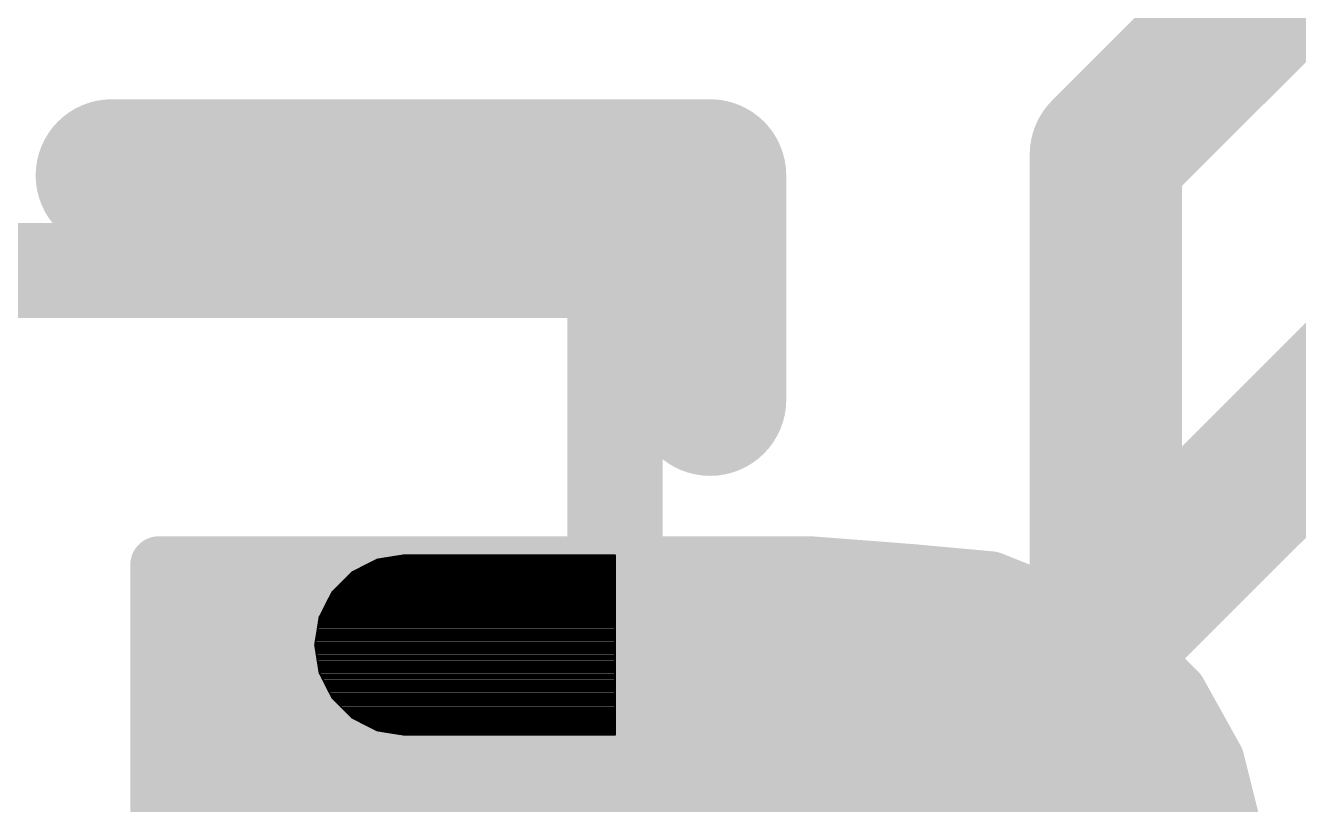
# Model space of a CAD drawing. Extents: x -37 to 70, y -23 to 28.
# Drawn here: x 6.814 to 8.512, y 15.007 to 16.047 of the extents above; entities that cross this region are included whole.
import ezdxf

# ---------------------------------------------------------------- set-up
doc = ezdxf.new("R2010")
doc.units = 0
for name, color, linetype in [('1', 12, 'CONTINUOUS'), ('16', 132, 'CONTINUOUS'), ('21', 41, 'CONTINUOUS'), ('22', 40, 'CONTINUOUS'), ('51', 53, 'CONTINUOUS')]:
    doc.layers.add(name, color=color, linetype=linetype)

# ---------------------------------------------------------------- blocks, each defined once
blk = doc.blocks.new('RECT')
blk.add_solid([(-0.5, -0.5), (0.5, -0.5), (-0.5, 0.5), (0.5, 0.5)])

msp = doc.modelspace()

# ---------------------------------------------------------------- linework, layer by layer
at = {"layer": '1', "const_width": 0.2032}
for points in [[(8.235, 15.22), (8.636, 15.621)], [(7.65, 15.22), (8.235, 15.22)]]:
    msp.add_lwpolyline(points, dxfattribs=at)
at = {"layer": '1', "const_width": 0.1016}
for points in [[(7.65, 15.2708, 1), (7.65, 15.1692)], [(8.235, 15.1692, 1), (8.235, 15.2708)], [(8.1991, 15.2559, 1), (8.2709, 15.1841)]]:
    msp.add_lwpolyline(points, format="xyb", dxfattribs=at)
at = {"layer": '16', "const_width": 0.2032}
for points in [[(8.255, 15.875), (11.43, 19.05)], [(8.255, 14.605), (8.255, 15.875)]]:
    msp.add_lwpolyline(points, dxfattribs=at)
at = {"layer": '16', "const_width": 0.1016}
for points in [[(8.3058, 15.875, 1), (8.2042, 15.875)], [(8.2191, 15.9109, 1), (8.2909, 15.8391)]]:
    msp.add_lwpolyline(points, format="xyb", dxfattribs=at)
at = {"layer": '21', "const_width": 0.2032}
for points in [[(7.727, 15.847), (6.9288, 15.847)], [(7.727, 15.5474), (7.727, 15.847)]]:
    msp.add_lwpolyline(points, dxfattribs=at)
at = {"layer": '21', "const_width": 0.1016}
for points in [[(6.9288, 15.8978, 1), (6.9288, 15.7962)], [(7.7778, 15.847, 1), (7.6762, 15.847)], [(7.727, 15.7962, 1), (7.727, 15.8978)], [(7.6762, 15.5474, 1), (7.7778, 15.5474)]]:
    msp.add_lwpolyline(points, format="xyb", dxfattribs=at)
at = {"layer": '22', "const_width": 0.0762}
for points in [[(7.8615, 15.327), (6.9915, 15.327)], [(6.9915, 15.327), (6.9915, 14.937)], [(6.9915, 15.3162), (8.0003, 15.3162)], [(7.9915, 15.317), (7.8615, 15.327)], [(8.1015, 15.307), (7.9915, 15.317)], [(8.2015, 15.267), (8.1015, 15.307)], [(8.2915, 15.217), (8.2015, 15.267)], [(6.9915, 15.24), (8.2501, 15.24)], [(8.3515, 15.157), (8.2915, 15.217)], [(6.9915, 15.1638), (8.3447, 15.1638)], [(8.4015, 15.067), (8.3515, 15.157)], [(6.9915, 15.0876), (8.3901, 15.0876)], [(8.4315, 14.947), (8.4015, 15.067)], [(6.9915, 15.0114), (8.4154, 15.0114)]]:
    msp.add_lwpolyline(points, dxfattribs=at)
at = {"layer": '22', "const_width": 0.0381}
for points in [[(6.9915, 15.346, 1), (6.9915, 15.3079)], [(6.9915, 15.3353, 1), (6.9915, 15.2972)], [(7.0106, 15.327, 1), (6.9725, 15.327)], [(7.863, 15.346, 1), (7.86, 15.308)], [(7.8615, 15.3079, 1), (7.8615, 15.346)], [(7.9932, 15.336, 1), (7.9898, 15.298)], [(7.99, 15.298, 1), (7.993, 15.336)], [(8.0003, 15.2972, 1), (8.0003, 15.3353)], [(8.1086, 15.3247, 1), (8.0944, 15.2893)], [(8.0998, 15.288, 1), (8.1032, 15.326)], [(8.2108, 15.2837, 1), (8.1922, 15.2503)], [(8.1944, 15.2493, 1), (8.2086, 15.2847)], [(6.9915, 15.2591, 1), (6.9915, 15.221)], [(8.2501, 15.221, 1), (8.2501, 15.2591)], [(8.305, 15.2305, 1), (8.278, 15.2035)], [(8.2822, 15.2003, 1), (8.3008, 15.2337)], [(6.9915, 15.1829, 1), (6.9915, 15.1448)], [(8.3447, 15.1448, 1), (8.3447, 15.1829)], [(8.3682, 15.1663, 1), (8.3348, 15.1477)], [(8.338, 15.1435, 1), (8.365, 15.1705)], [(6.9915, 15.1067, 1), (6.9915, 15.0686)], [(8.3901, 15.0686, 1), (8.3901, 15.1067)], [(8.42, 15.0716, 1), (8.383, 15.0624)], [(8.3848, 15.0577, 1), (8.4182, 15.0763)], [(6.9915, 15.0305, 1), (6.9915, 14.9924)], [(8.4154, 14.9924, 1), (8.4154, 15.0305)]]:
    msp.add_lwpolyline(points, format="xyb", dxfattribs=at)
at = {"layer": '51'}
for points, const_width in [([(7.6, 15.72), (5.1, 15.72)], 0.127), ([(7.6, 12.22), (7.6, 15.72)], 0.127), ([(7.2829, 15.3341), (7.32, 15.34)], 0.0025), ([(7.3058, 15.3378), (7.6, 15.3378)], 0.0025), ([(7.32, 15.34), (7.6, 15.34)], 0.0025), ([(7.6, 15.34), (7.6, 15.1)], 0.0025), ([(7.2495, 15.3171), (7.2829, 15.3341)], 0.0025), ([(7.2551, 15.32), (7.6, 15.32)], 0.0025), ([(7.2601, 15.3225), (7.6, 15.3225)], 0.0025), ([(7.2651, 15.3251), (7.6, 15.3251)], 0.0025), ([(7.2701, 15.3276), (7.6, 15.3276)], 0.0025), ([(7.2751, 15.3301), (7.6, 15.3301)], 0.0025), ([(7.2801, 15.3327), (7.6, 15.3327)], 0.0025), ([(7.2898, 15.3352), (7.6, 15.3352)], 0.0025), ([(7.2229, 15.2905), (7.2495, 15.3171)], 0.0025), ([(7.2346, 15.3022), (7.6, 15.3022)], 0.0025), ([(7.2371, 15.3047), (7.6, 15.3047)], 0.0025), ([(7.2397, 15.3073), (7.6, 15.3073)], 0.0025), ([(7.2422, 15.3098), (7.6, 15.3098)], 0.0025), ([(7.2447, 15.3123), (7.6, 15.3123)], 0.0025), ([(7.2473, 15.3149), (7.6, 15.3149)], 0.0025), ([(7.2501, 15.3174), (7.6, 15.3174)], 0.0025), ([(7.2059, 15.2571), (7.2229, 15.2905)], 0.0025), ([(7.2211, 15.2869), (7.6, 15.2869)], 0.0025), ([(7.2224, 15.2895), (7.6, 15.2895)], 0.0025), ([(7.2244, 15.292), (7.6, 15.292)], 0.0025), ([(7.2269, 15.2946), (7.6, 15.2946)], 0.0025), ([(7.2295, 15.2971), (7.6, 15.2971)], 0.0025), ([(7.232, 15.2996), (7.6, 15.2996)], 0.0025), ([(7.212, 15.2692), (7.6, 15.2692)], 0.0025), ([(7.2133, 15.2717), (7.6, 15.2717)], 0.0025), ([(7.2146, 15.2742), (7.6, 15.2742)], 0.0025), ([(7.2159, 15.2768), (7.6, 15.2768)], 0.0025), ([(7.2172, 15.2793), (7.6, 15.2793)], 0.0025), ([(7.2185, 15.2819), (7.6, 15.2819)], 0.0025), ([(7.2198, 15.2844), (7.6, 15.2844)], 0.0025), ([(7.2, 15.22), (7.2059, 15.2571)], 0.0025), ([(7.205, 15.2514), (7.6, 15.2514)], 0.0025), ([(7.2054, 15.2539), (7.6, 15.2539)], 0.0025), ([(7.2058, 15.2565), (7.6, 15.2565)], 0.0025), ([(7.2068, 15.259), (7.6, 15.259)], 0.0025), ([(7.2081, 15.2615), (7.6, 15.2615)], 0.0025), ([(7.2094, 15.2641), (7.6, 15.2641)], 0.0025), ([(7.2107, 15.2666), (7.6, 15.2666)], 0.0025), ([(7.2022, 15.2336), (7.6, 15.2336)], 0.0025), ([(7.2026, 15.2361), (7.6, 15.2361)], 0.0025), ([(7.203, 15.2387), (7.6, 15.2387)], 0.0025), ([(7.2034, 15.2412), (7.6, 15.2412)], 0.0025), ([(7.2038, 15.2438), (7.6, 15.2438)], 0.0025), ([(7.2042, 15.2463), (7.6, 15.2463)], 0.0025), ([(7.2046, 15.2488), (7.6, 15.2488)], 0.0025), ([(7.2059, 15.1829), (7.2, 15.22)], 0.0025), ([(7.2001, 15.2209), (7.6, 15.2209)], 0.0025), ([(7.2003, 15.2183), (7.6, 15.2183)], 0.0025), ([(7.2005, 15.2234), (7.6, 15.2234)], 0.0025), ([(7.2009, 15.226), (7.6, 15.226)], 0.0025), ([(7.2013, 15.2285), (7.6, 15.2285)], 0.0025), ([(7.2017, 15.231), (7.6, 15.231)], 0.0025), ([(7.2007, 15.2158), (7.6, 15.2158)], 0.0025), ([(7.2011, 15.2133), (7.6, 15.2133)], 0.0025), ([(7.2015, 15.2107), (7.6, 15.2107)], 0.0025), ([(7.2019, 15.2082), (7.6, 15.2082)], 0.0025), ([(7.2023, 15.2056), (7.6, 15.2056)], 0.0025), ([(7.2027, 15.2031), (7.6, 15.2031)], 0.0025), ([(7.2031, 15.2006), (7.6, 15.2006)], 0.0025), ([(7.2035, 15.198), (7.6, 15.198)], 0.0025), ([(7.2039, 15.1955), (7.6, 15.1955)], 0.0025), ([(7.2043, 15.1929), (7.6, 15.1929)], 0.0025), ([(7.2047, 15.1904), (7.6, 15.1904)], 0.0025), ([(7.2051, 15.1879), (7.6, 15.1879)], 0.0025), ([(7.2055, 15.1853), (7.6, 15.1853)], 0.0025), ([(7.2229, 15.1495), (7.2059, 15.1829)], 0.0025), ([(7.2059, 15.1828), (7.6, 15.1828)], 0.0025), ([(7.2072, 15.1802), (7.6, 15.1802)], 0.0025), ([(7.2085, 15.1777), (7.6, 15.1777)], 0.0025), ([(7.2098, 15.1752), (7.6, 15.1752)], 0.0025), ([(7.2111, 15.1726), (7.6, 15.1726)], 0.0025), ([(7.2124, 15.1701), (7.6, 15.1701)], 0.0025), ([(7.2137, 15.1675), (7.6, 15.1675)], 0.0025), ([(7.215, 15.165), (7.6, 15.165)], 0.0025), ([(7.2163, 15.1625), (7.6, 15.1625)], 0.0025), ([(7.2176, 15.1599), (7.6, 15.1599)], 0.0025), ([(7.2189, 15.1574), (7.6, 15.1574)], 0.0025), ([(7.2202, 15.1548), (7.6, 15.1548)], 0.0025), ([(7.2215, 15.1523), (7.6, 15.1523)], 0.0025), ([(7.2228, 15.1497), (7.6, 15.1497)], 0.0025), ([(7.2495, 15.1229), (7.2229, 15.1495)], 0.0025), ([(7.2252, 15.1472), (7.6, 15.1472)], 0.0025), ([(7.2277, 15.1447), (7.6, 15.1447)], 0.0025), ([(7.2303, 15.1421), (7.6, 15.1421)], 0.0025), ([(7.2328, 15.1396), (7.6, 15.1396)], 0.0025), ([(7.2353, 15.137), (7.6, 15.137)], 0.0025), ([(7.2379, 15.1345), (7.6, 15.1345)], 0.0025), ([(7.2404, 15.132), (7.6, 15.132)], 0.0025), ([(7.243, 15.1294), (7.6, 15.1294)], 0.0025), ([(7.2455, 15.1269), (7.6, 15.1269)], 0.0025), ([(7.248, 15.1243), (7.6, 15.1243)], 0.0025), ([(7.2829, 15.1059), (7.2495, 15.1229)], 0.0025), ([(7.2517, 15.1218), (7.6, 15.1218)], 0.0025), ([(7.2566, 15.1193), (7.6, 15.1193)], 0.0025), ([(7.2616, 15.1167), (7.6, 15.1167)], 0.0025), ([(7.2666, 15.1142), (7.6, 15.1142)], 0.0025), ([(7.2716, 15.1116), (7.6, 15.1116)], 0.0025), ([(7.2766, 15.1091), (7.6, 15.1091)], 0.0025), ([(7.2816, 15.1066), (7.6, 15.1066)], 0.0025), ([(7.32, 15.1), (7.2829, 15.1059)], 0.0025), ([(7.2946, 15.104), (7.6, 15.104)], 0.0025), ([(7.3107, 15.1015), (7.6, 15.1015)], 0.0025), ([(7.6, 15.1), (7.32, 15.1)], 0.0025)]:
    msp.add_lwpolyline(points, dxfattribs=dict(at, const_width=const_width))
for points, const_width in [([(7.6318, 15.72, 1), (7.5683, 15.72)], 0.0635), ([(7.6, 15.6883, 1), (7.6, 15.7518)], 0.0635), ([(7.3058, 15.3384, 1), (7.3058, 15.3371)], 0.0013), ([(7.32, 15.3406, 1), (7.32, 15.3394)], 0.0013), ([(7.3201, 15.3394, 1), (7.3199, 15.3406)], 0.0013), ([(7.6006, 15.34, 1), (7.5994, 15.34)], 0.0013), ([(7.6, 15.3394, 1), (7.6, 15.3406)], 0.0013), ([(7.6, 15.3371, 1), (7.6, 15.3384)], 0.0013), ([(7.2551, 15.3206, 1), (7.2551, 15.3193)], 0.0013), ([(7.2601, 15.3231, 1), (7.2601, 15.3219)], 0.0013), ([(7.2651, 15.3257, 1), (7.2651, 15.3244)], 0.0013), ([(7.2701, 15.3282, 1), (7.2701, 15.327)], 0.0013), ([(7.2751, 15.3308, 1), (7.2751, 15.3295)], 0.0013), ([(7.2801, 15.3333, 1), (7.2801, 15.332)], 0.0013), ([(7.2828, 15.3348, 1), (7.283, 15.3335)], 0.0013), ([(7.2832, 15.3336, 1), (7.2826, 15.3347)], 0.0013), ([(7.2898, 15.3358, 1), (7.2898, 15.3346)], 0.0013), ([(7.6, 15.3346, 1), (7.6, 15.3358)], 0.0013), ([(7.6, 15.332, 1), (7.6, 15.3333)], 0.0013), ([(7.6, 15.3295, 1), (7.6, 15.3308)], 0.0013), ([(7.6, 15.327, 1), (7.6, 15.3282)], 0.0013), ([(7.6, 15.3244, 1), (7.6, 15.3257)], 0.0013), ([(7.6, 15.3219, 1), (7.6, 15.3231)], 0.0013), ([(7.6, 15.3193, 1), (7.6, 15.3206)], 0.0013), ([(7.2346, 15.3028, 1), (7.2346, 15.3015)], 0.0013), ([(7.2371, 15.3054, 1), (7.2371, 15.3041)], 0.0013), ([(7.2397, 15.3079, 1), (7.2397, 15.3066)], 0.0013), ([(7.2422, 15.3104, 1), (7.2422, 15.3092)], 0.0013), ([(7.2447, 15.313, 1), (7.2447, 15.3117)], 0.0013), ([(7.2473, 15.3155, 1), (7.2473, 15.3143)], 0.0013), ([(7.2492, 15.3176, 1), (7.2498, 15.3165)], 0.0013), ([(7.2499, 15.3166, 1), (7.249, 15.3175)], 0.0013), ([(7.2501, 15.3181, 1), (7.2501, 15.3168)], 0.0013), ([(7.6, 15.3168, 1), (7.6, 15.3181)], 0.0013), ([(7.6, 15.3143, 1), (7.6, 15.3155)], 0.0013), ([(7.6, 15.3117, 1), (7.6, 15.313)], 0.0013), ([(7.6, 15.3092, 1), (7.6, 15.3104)], 0.0013), ([(7.6, 15.3066, 1), (7.6, 15.3079)], 0.0013), ([(7.6, 15.3041, 1), (7.6, 15.3054)], 0.0013), ([(7.6, 15.3015, 1), (7.6, 15.3028)], 0.0013), ([(7.2211, 15.2876, 1), (7.2211, 15.2863)], 0.0013), ([(7.2224, 15.2901, 1), (7.2224, 15.2888)], 0.0013), ([(7.2225, 15.291, 1), (7.2234, 15.2901)], 0.0013), ([(7.2235, 15.2902, 1), (7.2224, 15.2908)], 0.0013), ([(7.2244, 15.2927, 1), (7.2244, 15.2914)], 0.0013), ([(7.2269, 15.2952, 1), (7.2269, 15.2939)], 0.0013), ([(7.2295, 15.2977, 1), (7.2295, 15.2965)], 0.0013), ([(7.232, 15.3003, 1), (7.232, 15.299)], 0.0013), ([(7.6, 15.299, 1), (7.6, 15.3003)], 0.0013), ([(7.6, 15.2965, 1), (7.6, 15.2977)], 0.0013), ([(7.6, 15.2939, 1), (7.6, 15.2952)], 0.0013), ([(7.6, 15.2914, 1), (7.6, 15.2927)], 0.0013), ([(7.6, 15.2888, 1), (7.6, 15.2901)], 0.0013), ([(7.6, 15.2863, 1), (7.6, 15.2876)], 0.0013), ([(7.212, 15.2698, 1), (7.212, 15.2685)], 0.0013), ([(7.2133, 15.2723, 1), (7.2133, 15.2711)], 0.0013), ([(7.2146, 15.2749, 1), (7.2146, 15.2736)], 0.0013), ([(7.2159, 15.2774, 1), (7.2159, 15.2761)], 0.0013), ([(7.2172, 15.28, 1), (7.2172, 15.2787)], 0.0013), ([(7.2185, 15.2825, 1), (7.2185, 15.2812)], 0.0013), ([(7.2198, 15.285, 1), (7.2198, 15.2838)], 0.0013), ([(7.6, 15.2838, 1), (7.6, 15.285)], 0.0013), ([(7.6, 15.2812, 1), (7.6, 15.2825)], 0.0013), ([(7.6, 15.2787, 1), (7.6, 15.28)], 0.0013), ([(7.6, 15.2761, 1), (7.6, 15.2774)], 0.0013), ([(7.6, 15.2736, 1), (7.6, 15.2749)], 0.0013), ([(7.6, 15.2711, 1), (7.6, 15.2723)], 0.0013), ([(7.6, 15.2685, 1), (7.6, 15.2698)], 0.0013), ([(7.205, 15.252, 1), (7.205, 15.2507)], 0.0013), ([(7.2054, 15.2545, 1), (7.2054, 15.2533)], 0.0013), ([(7.2065, 15.257, 1), (7.2052, 15.2572)], 0.0013), ([(7.2058, 15.2571, 1), (7.2058, 15.2558)], 0.0013), ([(7.2053, 15.2574, 1), (7.2064, 15.2568)], 0.0013), ([(7.2068, 15.2596, 1), (7.2068, 15.2584)], 0.0013), ([(7.2081, 15.2622, 1), (7.2081, 15.2609)], 0.0013), ([(7.2094, 15.2647, 1), (7.2094, 15.2634)], 0.0013), ([(7.2107, 15.2673, 1), (7.2107, 15.266)], 0.0013), ([(7.6, 15.266, 1), (7.6, 15.2673)], 0.0013), ([(7.6, 15.2634, 1), (7.6, 15.2647)], 0.0013), ([(7.6, 15.2609, 1), (7.6, 15.2622)], 0.0013), ([(7.6, 15.2584, 1), (7.6, 15.2596)], 0.0013), ([(7.6, 15.2558, 1), (7.6, 15.2571)], 0.0013), ([(7.6, 15.2533, 1), (7.6, 15.2545)], 0.0013), ([(7.6, 15.2507, 1), (7.6, 15.252)], 0.0013), ([(7.2022, 15.2342, 1), (7.2022, 15.233)], 0.0013), ([(7.2026, 15.2368, 1), (7.2026, 15.2355)], 0.0013), ([(7.203, 15.2393, 1), (7.203, 15.238)], 0.0013), ([(7.2034, 15.2418, 1), (7.2034, 15.2406)], 0.0013), ([(7.2038, 15.2444, 1), (7.2038, 15.2431)], 0.0013), ([(7.2042, 15.2469, 1), (7.2042, 15.2457)], 0.0013), ([(7.2046, 15.2495, 1), (7.2046, 15.2482)], 0.0013), ([(7.6, 15.2482, 1), (7.6, 15.2495)], 0.0013), ([(7.6, 15.2457, 1), (7.6, 15.2469)], 0.0013), ([(7.6, 15.2431, 1), (7.6, 15.2444)], 0.0013), ([(7.6, 15.2406, 1), (7.6, 15.2418)], 0.0013), ([(7.6, 15.238, 1), (7.6, 15.2393)], 0.0013), ([(7.6, 15.2355, 1), (7.6, 15.2368)], 0.0013), ([(7.6, 15.233, 1), (7.6, 15.2342)], 0.0013), ([(7.2006, 15.2201, 1), (7.1994, 15.2199)], 0.0013), ([(7.1994, 15.2201, 1), (7.2006, 15.2199)], 0.0013), ([(7.2001, 15.2215, 1), (7.2001, 15.2202)], 0.0013), ([(7.2003, 15.219, 1), (7.2003, 15.2177)], 0.0013), ([(7.2005, 15.2241, 1), (7.2005, 15.2228)], 0.0013), ([(7.2009, 15.2266, 1), (7.2009, 15.2253)], 0.0013), ([(7.2013, 15.2291, 1), (7.2013, 15.2279)], 0.0013), ([(7.2017, 15.2317, 1), (7.2017, 15.2304)], 0.0013), ([(7.6, 15.2304, 1), (7.6, 15.2317)], 0.0013), ([(7.6, 15.2279, 1), (7.6, 15.2291)], 0.0013), ([(7.6, 15.2253, 1), (7.6, 15.2266)], 0.0013), ([(7.6, 15.2228, 1), (7.6, 15.2241)], 0.0013), ([(7.6, 15.2202, 1), (7.6, 15.2215)], 0.0013), ([(7.6, 15.2177, 1), (7.6, 15.219)], 0.0013), ([(7.2007, 15.2164, 1), (7.2007, 15.2152)], 0.0013), ([(7.2011, 15.2139, 1), (7.2011, 15.2126)], 0.0013), ([(7.2015, 15.2114, 1), (7.2015, 15.2101)], 0.0013), ([(7.2019, 15.2088, 1), (7.2019, 15.2075)], 0.0013), ([(7.2023, 15.2063, 1), (7.2023, 15.205)], 0.0013), ([(7.2027, 15.2037, 1), (7.2027, 15.2025)], 0.0013), ([(7.2031, 15.2012, 1), (7.2031, 15.1999)], 0.0013), ([(7.6, 15.2152, 1), (7.6, 15.2164)], 0.0013), ([(7.6, 15.2126, 1), (7.6, 15.2139)], 0.0013), ([(7.6, 15.2101, 1), (7.6, 15.2114)], 0.0013), ([(7.6, 15.2075, 1), (7.6, 15.2088)], 0.0013), ([(7.6, 15.205, 1), (7.6, 15.2063)], 0.0013), ([(7.6, 15.2025, 1), (7.6, 15.2037)], 0.0013), ([(7.6, 15.1999, 1), (7.6, 15.2012)], 0.0013), ([(7.2035, 15.1987, 1), (7.2035, 15.1974)], 0.0013), ([(7.2039, 15.1961, 1), (7.2039, 15.1948)], 0.0013), ([(7.2043, 15.1936, 1), (7.2043, 15.1923)], 0.0013), ([(7.2047, 15.191, 1), (7.2047, 15.1898)], 0.0013), ([(7.2051, 15.1885, 1), (7.2051, 15.1872)], 0.0013), ([(7.2055, 15.186, 1), (7.2055, 15.1847)], 0.0013), ([(7.2064, 15.1832, 1), (7.2053, 15.1826)], 0.0013), ([(7.2059, 15.1834, 1), (7.2059, 15.1821)], 0.0013), ([(7.6, 15.1974, 1), (7.6, 15.1987)], 0.0013), ([(7.6, 15.1948, 1), (7.6, 15.1961)], 0.0013), ([(7.6, 15.1923, 1), (7.6, 15.1936)], 0.0013), ([(7.6, 15.1898, 1), (7.6, 15.191)], 0.0013), ([(7.6, 15.1872, 1), (7.6, 15.1885)], 0.0013), ([(7.6, 15.1847, 1), (7.6, 15.186)], 0.0013), ([(7.6, 15.1821, 1), (7.6, 15.1834)], 0.0013), ([(7.2052, 15.1828, 1), (7.2065, 15.183)], 0.0013), ([(7.2072, 15.1809, 1), (7.2072, 15.1796)], 0.0013), ([(7.2085, 15.1783, 1), (7.2085, 15.1771)], 0.0013), ([(7.2098, 15.1758, 1), (7.2098, 15.1745)], 0.0013), ([(7.2111, 15.1732, 1), (7.2111, 15.172)], 0.0013), ([(7.2124, 15.1707, 1), (7.2124, 15.1694)], 0.0013), ([(7.2137, 15.1682, 1), (7.2137, 15.1669)], 0.0013), ([(7.6, 15.1796, 1), (7.6, 15.1809)], 0.0013), ([(7.6, 15.1771, 1), (7.6, 15.1783)], 0.0013), ([(7.6, 15.1745, 1), (7.6, 15.1758)], 0.0013), ([(7.6, 15.172, 1), (7.6, 15.1732)], 0.0013), ([(7.6, 15.1694, 1), (7.6, 15.1707)], 0.0013), ([(7.6, 15.1669, 1), (7.6, 15.1682)], 0.0013), ([(7.215, 15.1656, 1), (7.215, 15.1644)], 0.0013), ([(7.2163, 15.1631, 1), (7.2163, 15.1618)], 0.0013), ([(7.2176, 15.1605, 1), (7.2176, 15.1593)], 0.0013), ([(7.2189, 15.158, 1), (7.2189, 15.1567)], 0.0013), ([(7.2202, 15.1555, 1), (7.2202, 15.1542)], 0.0013), ([(7.2215, 15.1529, 1), (7.2215, 15.1517)], 0.0013), ([(7.2228, 15.1504, 1), (7.2228, 15.1491)], 0.0013), ([(7.2234, 15.1499, 1), (7.2225, 15.149)], 0.0013), ([(7.2224, 15.1492, 1), (7.2235, 15.1498)], 0.0013), ([(7.6, 15.1644, 1), (7.6, 15.1656)], 0.0013), ([(7.6, 15.1618, 1), (7.6, 15.1631)], 0.0013), ([(7.6, 15.1593, 1), (7.6, 15.1605)], 0.0013), ([(7.6, 15.1567, 1), (7.6, 15.158)], 0.0013), ([(7.6, 15.1542, 1), (7.6, 15.1555)], 0.0013), ([(7.6, 15.1517, 1), (7.6, 15.1529)], 0.0013), ([(7.6, 15.1491, 1), (7.6, 15.1504)], 0.0013), ([(7.2252, 15.1478, 1), (7.2252, 15.1466)], 0.0013), ([(7.2277, 15.1453, 1), (7.2277, 15.144)], 0.0013), ([(7.2303, 15.1428, 1), (7.2303, 15.1415)], 0.0013), ([(7.2328, 15.1402, 1), (7.2328, 15.1389)], 0.0013), ([(7.2353, 15.1377, 1), (7.2353, 15.1364)], 0.0013), ([(7.2379, 15.1351, 1), (7.2379, 15.1339)], 0.0013), ([(7.2404, 15.1326, 1), (7.2404, 15.1313)], 0.0013), ([(7.6, 15.1466, 1), (7.6, 15.1478)], 0.0013), ([(7.6, 15.144, 1), (7.6, 15.1453)], 0.0013), ([(7.6, 15.1415, 1), (7.6, 15.1428)], 0.0013), ([(7.6, 15.1389, 1), (7.6, 15.1402)], 0.0013), ([(7.6, 15.1364, 1), (7.6, 15.1377)], 0.0013), ([(7.6, 15.1339, 1), (7.6, 15.1351)], 0.0013), ([(7.6, 15.1313, 1), (7.6, 15.1326)], 0.0013), ([(7.243, 15.1301, 1), (7.243, 15.1288)], 0.0013), ([(7.2455, 15.1275, 1), (7.2455, 15.1262)], 0.0013), ([(7.248, 15.125, 1), (7.248, 15.1237)], 0.0013), ([(7.2498, 15.1235, 1), (7.2492, 15.1224)], 0.0013), ([(7.249, 15.1225, 1), (7.2499, 15.1234)], 0.0013), ([(7.2517, 15.1224, 1), (7.2517, 15.1212)], 0.0013), ([(7.2566, 15.1199, 1), (7.2566, 15.1186)], 0.0013), ([(7.2616, 15.1174, 1), (7.2616, 15.1161)], 0.0013), ([(7.6, 15.1288, 1), (7.6, 15.1301)], 0.0013), ([(7.6, 15.1262, 1), (7.6, 15.1275)], 0.0013), ([(7.6, 15.1237, 1), (7.6, 15.125)], 0.0013), ([(7.6, 15.1212, 1), (7.6, 15.1224)], 0.0013), ([(7.6, 15.1186, 1), (7.6, 15.1199)], 0.0013), ([(7.6, 15.1161, 1), (7.6, 15.1174)], 0.0013), ([(7.2666, 15.1148, 1), (7.2666, 15.1135)], 0.0013), ([(7.2716, 15.1123, 1), (7.2716, 15.111)], 0.0013), ([(7.2766, 15.1097, 1), (7.2766, 15.1085)], 0.0013), ([(7.2816, 15.1072, 1), (7.2816, 15.1059)], 0.0013), ([(7.283, 15.1065, 1), (7.2828, 15.1052)], 0.0013), ([(7.2826, 15.1053, 1), (7.2832, 15.1064)], 0.0013), ([(7.2946, 15.1047, 1), (7.2946, 15.1034)], 0.0013), ([(7.3107, 15.1021, 1), (7.3107, 15.1008)], 0.0013), ([(7.32, 15.1006, 1), (7.32, 15.0994)], 0.0013), ([(7.3199, 15.0994, 1), (7.3201, 15.1006)], 0.0013), ([(7.5994, 15.1, 1), (7.6006, 15.1)], 0.0013), ([(7.6, 15.1135, 1), (7.6, 15.1148)], 0.0013), ([(7.6, 15.111, 1), (7.6, 15.1123)], 0.0013), ([(7.6, 15.1085, 1), (7.6, 15.1097)], 0.0013), ([(7.6, 15.1059, 1), (7.6, 15.1072)], 0.0013), ([(7.6, 15.1034, 1), (7.6, 15.1047)], 0.0013), ([(7.6, 15.1008, 1), (7.6, 15.1021)], 0.0013), ([(7.6, 15.0994, 1), (7.6, 15.1006)], 0.0013)]:
    msp.add_lwpolyline(points, format="xyb", dxfattribs=dict(at, const_width=const_width))

# ---------------------------------------------------------------- block references
at = {"layer": '1', "xscale": 0.9, "yscale": 0.24, "rotation": 180}
msp.add_blockref('RECT', (7.65, 15.22), dxfattribs=at)

doc.saveas('drawing.dxf')
